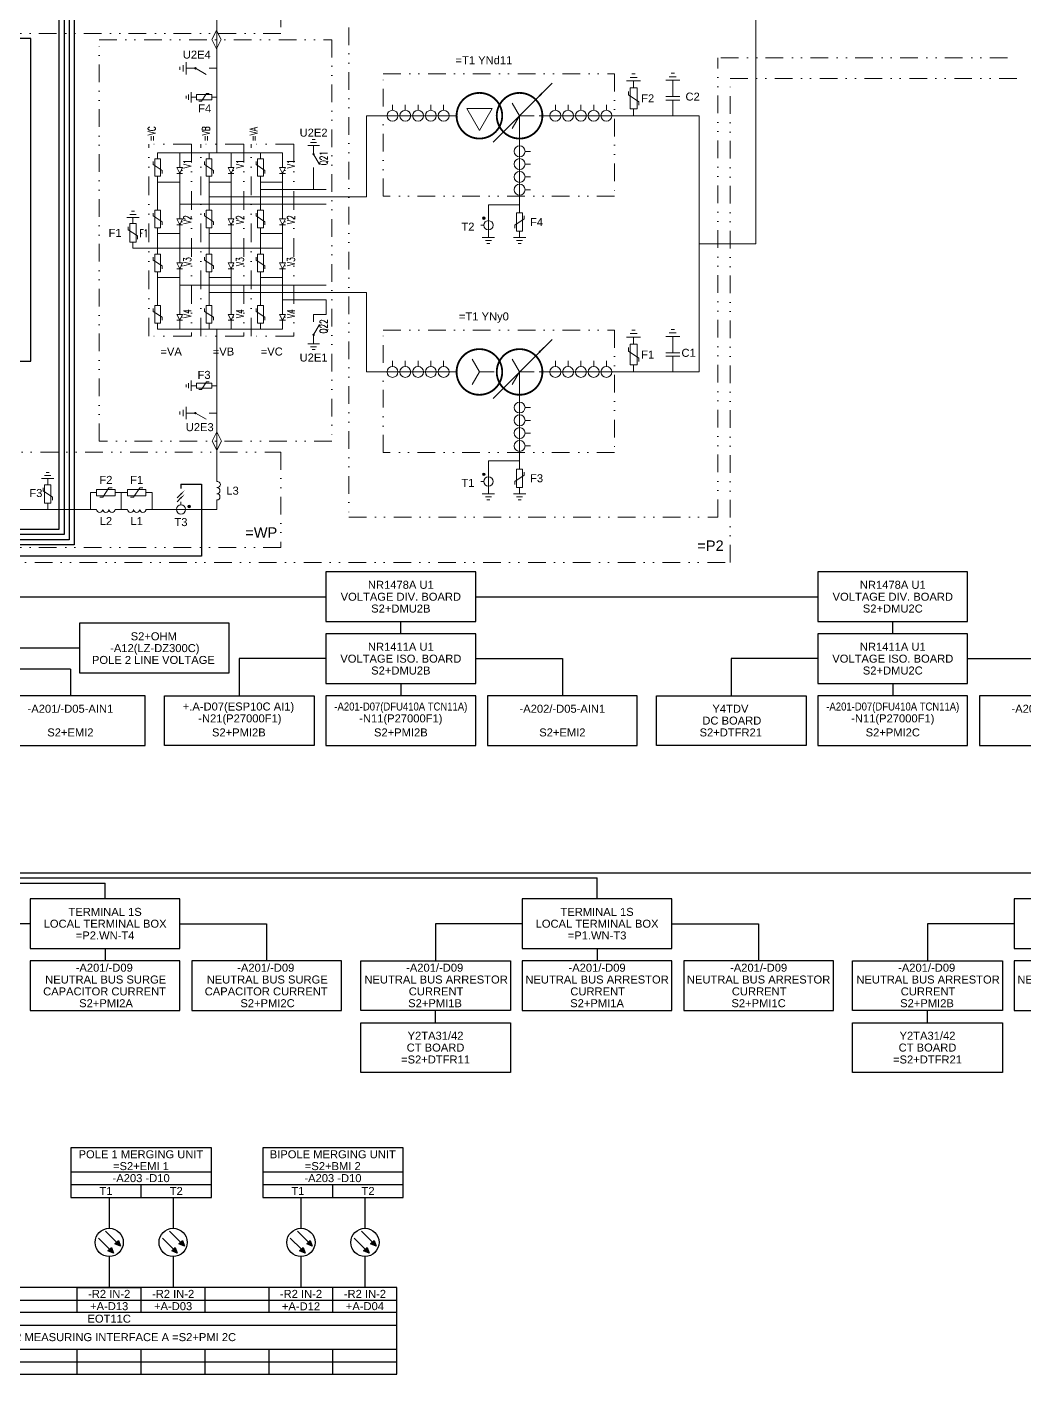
# Model space of a CAD drawing. Header units: inches. Extents: x -2066 to 1905, y 226 to 1109.
# Drawn here: x 719.8 to 1006.6, y 269 to 656.3 of the extents above; entities that cross this region are included whole.
import ezdxf
from ezdxf.enums import TextEntityAlignment as Align

# ---------------------------------------------------------------- set-up
doc = ezdxf.new("R2010")
doc.units = ezdxf.units.IN
doc.header["$MEASUREMENT"] = 0
for name, pattern in [('DASHDOT', [1, 0.5, -0.25, 0, -0.25]), ('DASHED', [19.05, 12.7, -6.35]), ('DIVIDEX2', [63.499999, 25.4, -12.7, 0, -12.7, 0, -12.7])]:
    doc.linetypes.add(name, pattern=pattern)
for name, color, linetype, lineweight in [('1', 1, 'DASHED', 18), ('ACF', 32, 'Continuous', 18), ('area', 4, 'DIVIDEX2', 18), ('DC', 92, 'Continuous', 18), ('equipment', 92, 'Continuous', 18), ('TEXT', 7, 'Continuous', 18)]:
    doc.layers.add(name, color=color, linetype=linetype, lineweight=lineweight)
doc.styles.add('HZ', font='simplex.shx', dxfattribs={"width": 0.7, "bigfont": 'hzdx1.shx'})
doc.styles.get("Standard").update_dxf_attribs({"font": 'arial.ttf'})

# ---------------------------------------------------------------- blocks, each defined once
blk = doc.blocks.new('EARTH')
at = {"layer": 'equipment', "linetype": 'Continuous'}
for p, q in [((-0.2, 0), (0.2, 0)), ((-0.1, -0.1), (0.1, -0.1)), ((-0.05, -0.2), (0.05, -0.2))]:
    blk.add_line(p, q, dxfattribs=at)
at = {"layer": '1'}
for tag in ['Quantity', 'Station', 'Remarks', 'RS_no', 'Item_des', 'ItemDestignation']:
    blk.add_attdef(tag, (0, 0), '', height=0.125, dxfattribs=at)
blk = doc.blocks.new('045')
at = {"layer": 'equipment', "linetype": 'Continuous'}
for p, q in [((0, 0), (0.2, 0)), ((0.4, -0.15), (0.6, 0.15)), ((0.6, 0.15), (0.7, 0.15)), ((0.8, 0), (1, 0)), ((0.3, -0.15), (0.4, -0.15))]:
    blk.add_line(p, q, dxfattribs=at)
blk.add_lwpolyline([(0.2, 0.1), (0.2, -0.1), (0.8, -0.1), (0.8, 0.1)], close=True, dxfattribs=at)
at = {"layer": '1'}
for tag in ['Quantity', 'Station', 'Remarks', 'RS_no', 'Item_des', 'ItemDestignation']:
    blk.add_attdef(tag, (0, 0), '', height=0.125, dxfattribs=at)
blk = doc.blocks.new('004')
at = {"layer": 'equipment', "linetype": 'Continuous'}
for p, q in [((0, 0), (0.2, 0)), ((0.8, 0), (1, 0))]:
    blk.add_line(p, q, dxfattribs=at)
for centre in [(0.3, 0), (0.5, 0), (0.7, 0)]:
    blk.add_arc(centre, 0.1, 0, 180, dxfattribs=at)
at = {"layer": '1'}
blk.add_attdef('ItemDestignation', (0, 0), '', height=0.125, dxfattribs=at)
blk.add_attdef('ItemDestignation', (0, 0), '', height=0.125, dxfattribs=at)
at = {"layer": 'equipment'}
for tag in ['Quantity', 'Station', 'Quantity', 'Station', 'Remarks', 'Remarks', 'RS_no', 'RS_no', 'Item_des', 'Item_des']:
    blk.add_attdef(tag, (0, 0), '', height=0.125, dxfattribs=at)
blk = doc.blocks.new('021')
at = {"layer": 'equipment', "linetype": 'Continuous'}
for p, q in [((0.119, 0), (0.2, 0)), ((0.8, 0), (0.884, 0))]:
    blk.add_line(p, q, dxfattribs=at)
for centre, radius, start, end in [((0.3, 0), 0.1, 0, 180), ((0.5, 0), 0.1, 0, 180), ((0.7, 0.012), 0.101, 352.875, 187.125)]:
    blk.add_arc(centre, radius, start, end, dxfattribs=at)
at = {"layer": '1'}
for tag in ['Quantity', 'Station', 'Remarks', 'RS_no', 'Item_des', 'ItemDestignation']:
    blk.add_attdef(tag, (0, 0), '', height=0.125, dxfattribs=at)
blk = doc.blocks.new('041')
at = {"layer": 'equipment', "linetype": 'Continuous'}
for p, q in [((0, 0), (0, -0.2)), ((-0.15, -0.3), (-0.15, -0.4)), ((-0.15, -0.4), (0.15, -0.6)), ((0, -0.8), (0, -1)), ((0.15, -0.6), (0.15, -0.7))]:
    blk.add_line(p, q, dxfattribs=at)
blk.add_lwpolyline([(0.1, -0.2), (-0.1, -0.2), (-0.1, -0.8), (0.1, -0.8)], close=True, dxfattribs=at)
at = {"layer": '1'}
for tag in ['Quantity', 'Station', 'Remarks', 'RS_no', 'Item_des', 'ItemDestignation']:
    blk.add_attdef(tag, (0, 0), '', height=0.125, dxfattribs=at)
blk = doc.blocks.new('001')
at = {"layer": 'equipment', "linetype": 'Continuous'}
for p, q in [((0, 1), (0, 0.7)), ((-0.1, 0.7), (0.1, 0.7)), ((-0.1, 0.6), (-0.05, 0.6)), ((0, 0.5), (0, 0))]:
    blk.add_line(p, q, dxfattribs=at)
for points in [[(-0.1, 0.5), (0.1, 0.5), (0, 0.7)], [(0, 0.7), (0, 0.65)]]:
    blk.add_lwpolyline(points, close=True, dxfattribs=at)
at = {"layer": '1'}
for tag in ['Quantity', 'Station', 'Remarks', 'RS_no', 'Item_des', 'ItemDestignation']:
    blk.add_attdef(tag, (0, 0), '', height=0.125, dxfattribs=at)
blk = doc.blocks.new('054')
at = {"layer": 'equipment', "linetype": 'Continuous'}
for p, q in [((0, 0), (0.3, 0)), ((0.65, 0.2), (0.3, 0)), ((0.75, 0), (1, 0))]:
    blk.add_line(p, q, dxfattribs=at)
blk.add_circle((0.3, 0), 0.0224, dxfattribs=at)
at = {"layer": '1'}
for tag in ['Quantity', 'Station', 'Remarks', 'RS_no', 'Item_des', 'ItemDestignation']:
    blk.add_attdef(tag, (0, 0), '', height=0.125, dxfattribs=at)
blk = doc.blocks.new('huanliufa-2')
at = {"layer": 'area', "ltscale": 0.2}
for p, q in [((12447.91, 1464.52), (12436.16, 1464.52)), ((12436.16, 1411.9), (12436.16, 1464.52)), ((12447.91, 1464.52), (12447.91, 1411.9)), ((12450.44, 1411.9), (12450.44, 1464.52)), ((12462.19, 1464.52), (12450.44, 1464.52)), ((12462.19, 1464.52), (12462.19, 1411.9)), ((12464.21, 1411.9), (12464.21, 1464.52)), ((12475.96, 1464.52), (12464.21, 1464.52)), ((12475.96, 1464.52), (12475.96, 1411.9)), ((12447.91, 1411.9), (12436.16, 1411.9)), ((12462.19, 1411.9), (12450.44, 1411.9)), ((12475.96, 1411.9), (12464.21, 1411.9))]:
    blk.add_line(p, q, dxfattribs=at)
at = {"layer": 'DC'}
for p, q in [((12472.8, 1462.12), (12438.61, 1462.12)), ((12444.65, 1454.08), (12438.61, 1454.08)), ((12438.61, 1448.05), (12438.61, 1454.08)), ((12444.65, 1448.05), (12444.65, 1454.08)), ((12458.72, 1454.08), (12452.69, 1454.08)), ((12452.69, 1448.05), (12452.69, 1454.08)), ((12458.72, 1448.05), (12458.72, 1454.08)), ((12472.8, 1454.08), (12466.76, 1454.08)), ((12466.76, 1448.05), (12466.76, 1454.08)), ((12472.8, 1448.05), (12472.8, 1454.08)), ((12481.33, 1452.07), (12481.33, 1456.09)), ((12484.81, 1450.06), (12452.69, 1450.06)), ((12484.81, 1452.07), (12466.76, 1452.07)), ((12484.81, 1448.05), (12444.65, 1448.05)), ((12444.65, 1440.01), (12438.61, 1440.01)), ((12438.61, 1440.01), (12438.61, 1435.99)), ((12444.65, 1440.01), (12444.65, 1435.99)), ((12452.69, 1440.01), (12452.69, 1435.99)), ((12458.72, 1440.01), (12452.69, 1440.01)), ((12458.72, 1440.01), (12458.72, 1435.99)), ((12466.76, 1440.01), (12466.76, 1435.99)), ((12472.8, 1440.01), (12466.76, 1440.01)), ((12472.8, 1440.01), (12472.8, 1435.99)), ((12472.8, 1435.99), (12444.65, 1435.99)), ((12444.65, 1427.94), (12438.61, 1427.94)), ((12438.61, 1421.91), (12438.61, 1427.94)), ((12444.65, 1421.91), (12444.65, 1427.94)), ((12458.72, 1427.94), (12452.69, 1427.94)), ((12452.69, 1421.91), (12452.69, 1427.94)), ((12458.72, 1421.91), (12458.72, 1427.94)), ((12472.8, 1427.94), (12466.76, 1427.94)), ((12466.76, 1421.91), (12466.76, 1427.94)), ((12472.8, 1421.91), (12472.8, 1427.94)), ((12484.81, 1425.93), (12444.65, 1425.93)), ((12484.81, 1423.92), (12452.69, 1423.92)), ((12472.8, 1421.91), (12484.81, 1421.91)), ((12481.33, 1417.89), (12484.81, 1417.89)), ((12472.8, 1413.87), (12438.61, 1413.87))]:
    blk.add_line(p, q, dxfattribs=at)
at = {"layer": 'DC', "ltscale": 5}
blk.add_line((12444.65, 1435.99), (12431.84, 1435.99), dxfattribs=at)
at = {"layer": 'equipment'}
for name, p, xscale, yscale, zscale, rotation in [('EARTH', (12481.33, 1464.14), 8.042424862337157, 8.042424862337157, 8.042424862337157, 180), ('041', (12438.61, 1454.08), 8.042424862337157, 8.042424862337157, 8.042424862337157, 180), ('001', (12444.65, 1462.12), 8.042424862337157, 8.042424862337157, 8.042424862337157, 180), ('041', (12452.69, 1454.08), 8.042424862337157, 8.042424862337157, 8.042424862337157, 180), ('001', (12458.72, 1462.12), 8.042424862337157, 8.042424862337157, 8.042424862337157, 180), ('041', (12466.76, 1454.08), 8.042424862337157, 8.042424862337157, 8.042424862337157, 180), ('001', (12472.8, 1462.12), 8.042424862337157, 8.042424862337157, 8.042424862337157, 180), ('054', (12481.33, 1464.14), 8.042424862337041, 8.042424862337041, 8.042424862337041, 270), ('EARTH', (12431.84, 1444.43), 8.444546105454265, 8.444546105454265, 8.444546105454265, 180), ('041', (12438.61, 1440.01), 8.042424862337157, 8.042424862337157, 8.042424862337157, 180), ('001', (12444.65, 1448.05), 8.042424862337157, 8.042424862337157, 8.042424862337157, 180), ('041', (12452.69, 1440.01), 8.042424862337157, 8.042424862337157, 8.042424862337157, 180), ('001', (12458.72, 1448.05), 8.042424862337157, 8.042424862337157, 8.042424862337157, 180), ('041', (12466.76, 1440.01), 8.042424862337157, 8.042424862337157, 8.042424862337157, 180), ('001', (12472.8, 1448.05), 8.042424862337157, 8.042424862337157, 8.042424862337157, 180), ('045', (12431.84, 1444.43), 8.444546105454377, 8.444546105454377, 8.444546105454377, 270), ('041', (12438.61, 1427.94), 8.042424862337157, 8.042424862337157, 8.042424862337157, 180), ('001', (12444.65, 1435.99), 8.042424862337157, 8.042424862337157, 8.042424862337157, 180), ('041', (12452.69, 1427.94), 8.042424862337157, 8.042424862337157, 8.042424862337157, 180), ('001', (12458.72, 1435.99), 8.042424862337157, 8.042424862337157, 8.042424862337157, 180), ('041', (12466.76, 1427.94), 8.042424862337157, 8.042424862337157, 8.042424862337157, 180), ('001', (12472.8, 1435.99), 8.042424862337157, 8.042424862337157, 8.042424862337157, 180), ('041', (12438.61, 1413.87), 8.042424862337157, 8.042424862337157, 8.042424862337157, 180), ('001', (12444.65, 1421.91), 8.042424862337157, 8.042424862337157, 8.042424862337157, 180), ('041', (12452.69, 1413.87), 8.042424862337157, 8.042424862337157, 8.042424862337157, 180), ('001', (12458.72, 1421.91), 8.042424862337157, 8.042424862337157, 8.042424862337157, 180), ('041', (12466.76, 1413.87), 8.042424862337157, 8.042424862337157, 8.042424862337157, 180), ('001', (12472.8, 1421.91), 8.042424862337157, 8.042424862337157, 8.042424862337157, 180), ('054', (12481.33, 1409.85), -8.042424862337041, 8.042424862337043, 8.042424862337093, 270)]:
    blk.add_blockref(name, p, dxfattribs=dict(at, xscale=xscale, yscale=yscale, zscale=zscale, rotation=rotation))
at = {"layer": 'equipment', "xscale": -8.042424862337157, "yscale": 8.042424862337041, "zscale": 8.042424862337093}
blk.add_blockref('EARTH', (12481.33, 1409.85), dxfattribs=at)
at = {"layer": 'TEXT', "char_height": 2.1, "attachment_point": 7, "rotation": 90, "style": 'HZ'}
for s, insert, width in [('=VC', (12438.06, 1465.26), 4.2525), ('=VB', (12452.86, 1465.26), 4.2525), ('=VA', (12465.94, 1465.26), 4.41), ('Q21', (12485.34, 1458.69), 3.78), ('V1', (12447.8, 1457.9), 2.3625), ('V1', (12462.25, 1457.9), 2.3625), ('V1', (12476.18, 1457.9), 2.3625), ('V2', (12447.8, 1442.6), 2.835), ('V2', (12462.25, 1442.6), 2.835), ('V2', (12476.18, 1442.6), 2.835), ('V3', (12447.8, 1431.13), 2.6775), ('V3', (12462.25, 1431.13), 2.6775), ('V3', (12476.18, 1431.13), 2.6775), ('V4', (12447.8, 1416.87), 2.835), ('V4', (12462.25, 1416.87), 2.835), ('V4', (12476.18, 1416.87), 2.835), ('Q22', (12485.31, 1412.64), 4.2525)]:
    blk.add_mtext(s, dxfattribs=dict(at, insert=insert, width=width))
at = {"layer": 'TEXT', "color": 6, "insert": (12433.62, 1439.06), "char_height": 2.1, "width": 2.0475, "attachment_point": 7, "style": 'HZ'}
blk.add_mtext('F1', dxfattribs=at)
blk = doc.blocks.new('009')
at = {"layer": 'equipment', "linetype": 'Continuous'}
blk.add_lwpolyline([(-0.15, 0), (0, 0.075), (0.15, 0), (0, -0.075)], close=True, dxfattribs=at)
at = {"layer": '1'}
blk.add_attdef('ItemDestignation', (0, 0), '', height=0.125, dxfattribs=at)
at = {"layer": 'equipment'}
for tag in ['Quantity', 'Station', 'Remarks', 'RS_no', 'Item_des']:
    blk.add_attdef(tag, (0, 0), '', height=0.125, dxfattribs=at)
blk = doc.blocks.new('079')
at = {"layer": 'equipment', "linetype": 'Continuous'}
blk.add_line((0, -0.15), (0, -0.25), dxfattribs=at)
blk.add_circle((0, 0), 0.15, dxfattribs=at)
at = {"layer": '1'}
for tag in ['Quantity', 'Station', 'Quantity', 'Station', 'Remarks', 'Remarks', 'Item_des', 'ItemDestignation', 'Item_des', 'ItemDestignation']:
    blk.add_attdef(tag, (0, 0), '', height=0.125, dxfattribs=at)
at = {"layer": 'equipment'}
blk.add_attdef('RS_no', (0, 0), '', height=0.125, dxfattribs=at)
blk.add_attdef('RS_no', (0, 0), '', height=0.125, dxfattribs=at)
blk = doc.blocks.new('TEMP')
at = {"layer": 'equipment', "linetype": 'Continuous'}
blk.add_line((0, -0.15), (0, -0.25), dxfattribs=at)
blk.add_circle((0, 0), 0.15, dxfattribs=at)
at = {"layer": '1'}
for tag in ['Quantity', 'Station', 'Remarks', 'RS_no', 'Item_des', 'ItemDestignation']:
    blk.add_attdef(tag, (0, 0), '', height=0.125, dxfattribs=at)
blk = doc.blocks.new('078')
at = {"layer": 'equipment', "linetype": 'Continuous'}
for points in [[(-0.125, -0.5), (-0.001, -0.341), (-0.001, -0.341), (0.034, -0.376)], [(-0.125, -0.625), (-0.001, -0.466), (-0.001, -0.466), (0.034, -0.501)]]:
    blk.add_hatch(color=256, dxfattribs=at).paths.add_polyline_path(points, flags=0)
for p, q in [((0, -0.375), (0.125, -0.25)), ((0, -0.5), (0.125, -0.375))]:
    blk.add_line(p, q, dxfattribs=at)
at = {"layer": 'equipment', "linetype": 'DASHDOT'}
blk.add_blockref('TEMP', (0, 0), dxfattribs=at)
at = {"layer": '1'}
for tag in ['Quantity', 'Station', 'Remarks', 'RS_no', 'Item_des', 'ItemDestignation']:
    blk.add_attdef(tag, (0, 0), '', height=0.125, dxfattribs=at)
blk = doc.blocks.new('042')
at = {"layer": 'equipment', "linetype": 'Continuous'}
for p, q in [((0, 0), (0.2, 0)), ((0.4, -0.15), (0.6, 0.15)), ((0.6, 0.15), (0.7, 0.15)), ((0.8, 0), (1, 0)), ((0.3, -0.15), (0.4, -0.15))]:
    blk.add_line(p, q, dxfattribs=at)
blk.add_lwpolyline([(0.2, 0.1), (0.2, -0.1), (0.8, -0.1), (0.8, 0.1)], close=True, dxfattribs=at)
at = {"layer": '1'}
for tag in ['Quantity', 'Station', 'Remarks', 'RS_no', 'Item_des', 'ItemDestignation']:
    blk.add_attdef(tag, (0, 0), '', height=0.125, dxfattribs=at)
blk = doc.blocks.new('012')
at = {"layer": 'equipment', "linetype": 'Continuous'}
for p, q in [((0.135, 0), (0.45, 0)), ((0.45, 0.2), (0.45, -0.2)), ((0.55, 0.2), (0.55, -0.2)), ((0.55, 0), (0.9, 0))]:
    blk.add_line(p, q, dxfattribs=at)
at = {"layer": '1'}
for tag in ['Quantity', 'Station', 'Remarks', 'RS_no', 'Item_des', 'ItemDestignation']:
    blk.add_attdef(tag, (0, 0), '', height=0.125, dxfattribs=at)
blk = doc.blocks.new('015')
at = {"layer": 'equipment', "color": 18, "linetype": 'Continuous'}
blk.add_blockref('012', (-0.5, 0), dxfattribs=at)
at = {"layer": '1'}
for tag in ['Quantity', 'Station', 'Remarks', 'RS_no', 'Item_des', 'ItemDestignation']:
    blk.add_attdef(tag, (0, 0), '', height=0.125, dxfattribs=at)

msp = doc.modelspace()

# ---------------------------------------------------------------- hatches: boundary and pattern name
at = {"lineweight": 13}
h = msp.add_hatch(color=6, dxfattribs=at)
edge = h.paths.add_edge_path(flags=0)
edge.add_arc((851.2, 601.32), 0.371, 0, 360)
h = msp.add_hatch(color=6, dxfattribs=at)
edge = h.paths.add_edge_path(flags=0)
edge.add_arc((851.2, 527.67), 0.371, 0, 360)
h = msp.add_hatch(color=6, dxfattribs=at)
edge = h.paths.add_edge_path(flags=0)
edge.add_arc((766.39, 518.4), 0.371, 0, 360)
h = msp.add_hatch(color=6)
h.dxf.hatch_style = 1
h.paths.add_polyline_path([(746.67, 305.82), (746.07, 307.43), (745.05, 306.42)])
h = msp.add_hatch(color=6)
h.dxf.hatch_style = 1
h.paths.add_polyline_path([(765.06, 305.82), (764.46, 307.43), (763.44, 306.42)])
h = msp.add_hatch(color=6)
h.dxf.hatch_style = 1
h.paths.add_polyline_path([(801.84, 305.82), (801.24, 307.43), (800.22, 306.42)])
h = msp.add_hatch(color=6)
h.dxf.hatch_style = 1
h.paths.add_polyline_path([(820.23, 305.82), (819.63, 307.43), (818.61, 306.42)])
h = msp.add_hatch(color=6)
h.dxf.hatch_style = 1
h.paths.add_polyline_path([(744.62, 303.81), (744.03, 305.42), (743.01, 304.4)])
h = msp.add_hatch(color=6)
h.dxf.hatch_style = 1
h.paths.add_polyline_path([(763.01, 303.81), (762.42, 305.42), (761.4, 304.4)])
h = msp.add_hatch(color=6)
h.dxf.hatch_style = 1
h.paths.add_polyline_path([(799.79, 303.81), (799.2, 305.42), (798.18, 304.4)])
h = msp.add_hatch(color=6)
h.dxf.hatch_style = 1
h.paths.add_polyline_path([(818.18, 303.81), (817.59, 305.42), (816.57, 304.4)])

# ---------------------------------------------------------------- linework, layer by layer
for p, q in [((731.89, 703.95), (731.89, 508.88)), ((733.35, 681.71), (733.35, 507.41)), ((730.42, 666.57), (730.42, 510.34)), ((728.95, 665.1), (728.95, 511.81)), ((728.95, 511.81), (600.74, 511.81)), ((730.42, 510.34), (602.2, 510.34)), ((731.89, 508.88), (603.67, 508.88)), ((733.35, 507.41), (605.14, 507.41)), ((603.67, 411.62), (883.74, 411.62)), ((605.14, 413.08), (1025.24, 413.08)), ((883.74, 405.62), (883.74, 411.62)), ((602.2, 410.15), (742.24, 410.15)), ((742.24, 405.62), (742.24, 410.15)), ((720.71, 398.48), (695.78, 398.48)), ((763.77, 398.48), (788.7, 398.48)), ((788.7, 398.48), (788.7, 387.81)), ((862.21, 398.48), (837.28, 398.48)), ((837.28, 398.48), (837.28, 387.81)), ((905.27, 398.48), (930.2, 398.48)), ((930.2, 398.48), (930.2, 387.81)), ((1003.71, 398.48), (978.78, 398.48)), ((978.78, 398.48), (978.78, 387.81)), ((742.24, 391.34), (742.24, 387.81)), ((883.74, 391.34), (883.74, 387.81)), ((837.28, 370.01), (837.28, 373.54)), ((978.78, 370.01), (978.78, 373.54))]:
    msp.add_line(p, q)
for p, q in [((929.37, 662.61), (929.37, 593.93)), ((853.85, 623.17), (870.8, 640.12)), ((853.85, 549.51), (870.8, 566.46))]:
    msp.add_line(p, q, dxfattribs=at)
at = {"color": 6}
for p, q in [((720.89, 652.99), (637.54, 652.99)), ((720.89, 560.18), (720.89, 652.99)), ((684.01, 560.18), (720.89, 560.18)), ((764.06, 524.81), (770, 524.81)), ((764.06, 524.81), (764.06, 523.56)), ((770, 524.81), (770, 504.12)), ((770, 504.12), (578.27, 504.12)), ((707.33, 492.48), (805.77, 492.48)), ((848.83, 492.48), (947.27, 492.48)), ((827.3, 481.82), (827.3, 485.34)), ((968.8, 481.82), (968.8, 485.34)), ((734.85, 477.71), (707.33, 477.71)), ((805.77, 474.68), (780.84, 474.68)), ((780.84, 474.68), (780.84, 464.01)), ((848.83, 474.68), (873.76, 474.68)), ((873.76, 474.68), (873.76, 464.01)), ((947.27, 474.68), (922.34, 474.68)), ((922.34, 474.68), (922.34, 464.01)), ((990.33, 474.68), (1015.26, 474.68)), ((732.26, 471.65), (707.33, 471.65)), ((732.26, 471.65), (732.26, 464.01)), ((827.3, 467.54), (827.3, 464.01)), ((968.8, 467.54), (968.8, 464.01)), ((732.41, 327.14), (772.8, 327.14)), ((787.57, 327.14), (827.97, 327.14)), ((732.41, 323.48), (772.8, 323.48)), ((752.6, 319.81), (752.6, 323.48)), ((787.57, 323.48), (827.97, 323.48)), ((807.77, 319.81), (807.77, 323.48)), ((743.41, 319.81), (743.41, 310.91)), ((761.8, 319.81), (761.8, 310.91)), ((798.58, 319.81), (798.58, 310.91)), ((816.97, 319.81), (816.97, 310.91)), ((745.56, 306.93), (742.38, 310.11)), ((763.95, 306.93), (760.77, 310.11)), ((800.73, 306.93), (797.55, 310.11)), ((819.12, 306.93), (815.94, 310.11)), ((743.52, 304.91), (740.34, 308.1)), ((746.67, 305.82), (745.05, 306.42)), ((746.07, 307.43), (746.67, 305.82)), ((761.91, 304.91), (758.73, 308.1)), ((765.06, 305.82), (763.44, 306.42)), ((764.46, 307.43), (765.06, 305.82)), ((798.69, 304.91), (795.51, 308.1)), ((801.84, 305.82), (800.22, 306.42)), ((801.24, 307.43), (801.84, 305.82)), ((817.08, 304.91), (813.9, 308.1)), ((820.23, 305.82), (818.61, 306.42)), ((819.63, 307.43), (820.23, 305.82)), ((744.62, 303.81), (743.01, 304.4)), ((743.41, 302.8), (743.41, 293.9)), ((744.03, 305.42), (744.62, 303.81)), ((763.01, 303.81), (761.4, 304.4)), ((761.8, 302.8), (761.8, 293.9)), ((762.42, 305.42), (763.01, 303.81)), ((799.79, 303.81), (798.18, 304.4)), ((798.58, 302.8), (798.58, 293.9)), ((799.2, 305.42), (799.79, 303.81)), ((818.18, 303.81), (816.57, 304.4)), ((816.97, 302.8), (816.97, 293.9)), ((817.59, 305.42), (818.18, 303.81)), ((734.21, 290.24), (734.21, 293.9)), ((734.21, 293.9), (752.6, 293.9)), ((752.6, 290.24), (752.6, 293.9)), ((770.99, 290.24), (770.99, 293.9)), ((789.38, 290.24), (789.38, 293.9)), ((807.77, 290.24), (807.77, 293.9)), ((826.16, 290.24), (826.16, 293.9)), ((660.65, 290.24), (826.16, 290.24)), ((660.65, 286.76), (826.16, 286.76)), ((734.21, 286.76), (734.21, 290.42)), ((752.6, 286.76), (752.6, 290.42)), ((770.99, 286.76), (770.99, 290.42)), ((789.38, 286.76), (789.38, 290.42)), ((807.77, 286.76), (807.77, 290.42)), ((826.16, 286.76), (826.16, 290.42)), ((660.65, 283.1), (826.16, 283.1)), ((660.65, 276.15), (826.16, 276.15)), ((734.21, 272.48), (734.21, 276.15)), ((734.21, 276.15), (752.6, 276.15)), ((752.6, 272.48), (752.6, 276.15)), ((770.99, 272.48), (770.99, 276.15)), ((789.38, 272.48), (789.38, 276.15)), ((807.77, 272.48), (807.77, 276.15)), ((660.65, 272.48), (826.16, 272.48)), ((734.21, 269.01), (734.21, 272.67)), ((752.6, 269.01), (752.6, 272.67)), ((770.99, 269.01), (770.99, 272.67)), ((789.38, 269.01), (789.38, 272.67)), ((807.77, 269.01), (807.77, 272.67))]:
    msp.add_line(p, q, dxfattribs=at)
at = {"color": 6, "lineweight": 13}
for p, q in [((824.89, 632.34), (824.89, 633.91)), ((828.57, 632.34), (828.57, 633.91)), ((832.24, 632.34), (832.24, 633.91)), ((835.92, 632.34), (835.92, 633.91)), ((839.61, 632.34), (839.61, 633.91)), ((871.74, 632.34), (871.74, 633.91)), ((875.41, 632.34), (875.41, 633.91)), ((879.09, 632.34), (879.09, 633.91)), ((882.77, 632.34), (882.77, 633.91)), ((886.44, 632.34), (886.44, 633.91)), ((863.02, 620.52), (864.6, 620.52)), ((863.02, 616.84), (864.6, 616.84)), ((863.02, 613.17), (864.6, 613.17)), ((863.02, 609.49), (864.6, 609.49)), ((824.89, 558.68), (824.89, 560.25)), ((828.57, 558.68), (828.57, 560.25)), ((832.24, 558.68), (832.24, 560.25)), ((835.92, 558.68), (835.92, 560.25)), ((839.61, 558.68), (839.61, 560.25)), ((871.74, 558.68), (871.74, 560.25)), ((875.41, 558.68), (875.41, 560.25)), ((879.09, 558.68), (879.09, 560.25)), ((882.77, 558.68), (882.77, 560.25)), ((886.44, 558.68), (886.44, 560.25)), ((863.02, 546.86), (864.6, 546.86)), ((863.02, 543.18), (864.6, 543.18)), ((863.02, 539.51), (864.6, 539.51)), ((863.02, 535.83), (864.6, 535.83))]:
    msp.add_line(p, q, dxfattribs=at)
at = {"color": 3, "lineweight": 13}
for p, q in [((859.35, 634.4), (861.45, 630.76)), ((859.35, 627.12), (861.45, 630.76)), ((865.65, 630.76), (861.45, 630.76)), ((847.8, 560.74), (849.9, 557.1)), ((859.35, 560.74), (861.45, 557.1)), ((847.8, 553.47), (849.9, 557.1)), ((854.1, 557.1), (849.9, 557.1)), ((859.35, 553.47), (861.45, 557.1)), ((865.65, 557.1), (861.45, 557.1))]:
    msp.add_line(p, q, dxfattribs=at)
at = {"lineweight": 13, "ltscale": 50}
msp.add_line((913.13, 593.93), (929.37, 593.93), dxfattribs=at)
at = {"lineweight": 13}
for points in [[(867.09, 636.4, 0.525, 0, 0), (870.8, 640.12, 0, 0, 0)], [(867.09, 562.75, 0.525, 0, 0), (870.8, 566.46, 0, 0, 0)]]:
    msp.add_lwpolyline(points, format="xyseb", dxfattribs=at)
for points in [[(843.33, 630.76, 0.525, 0.525, 1), (856.46, 630.76, 0.525, 0.525, 1)], [(854.88, 630.76, 0.525, 0.525, 1), (868.01, 630.76, 0.525, 0.525, 1)], [(843.33, 557.1, 0.525, 0.525, 1), (856.46, 557.1, 0.525, 0.525, 1)], [(854.88, 557.1, 0.525, 0.525, 1), (868.01, 557.1, 0.525, 0.525, 1)]]:
    msp.add_lwpolyline(points, format="xyseb", close=True, dxfattribs=at)
at = {"color": 3, "lineweight": 13}
msp.add_lwpolyline([(853.53, 632.86), (846.26, 632.86), (849.9, 626.56)], close=True, dxfattribs=at)
at = {"color": 6}
for points in [[(805.77, 485.34), (848.83, 485.34), (848.83, 499.62), (805.77, 499.62)], [(947.27, 485.34), (990.33, 485.34), (990.33, 499.62), (947.27, 499.62)], [(777.91, 484.85), (734.85, 484.85), (734.85, 470.57), (777.91, 470.57)], [(805.77, 467.54), (848.83, 467.54), (848.83, 481.82), (805.77, 481.82)], [(947.27, 467.54), (990.33, 467.54), (990.33, 481.82), (947.27, 481.82)], [(710.73, 449.74), (753.79, 449.74), (753.79, 464.01), (710.73, 464.01)], [(802.37, 449.74), (759.31, 449.74), (759.31, 464.01), (802.37, 464.01)], [(805.77, 449.74), (848.83, 449.74), (848.83, 464.01), (805.77, 464.01)], [(852.23, 449.74), (895.29, 449.74), (895.29, 464.01), (852.23, 464.01)], [(943.87, 449.74), (900.81, 449.74), (900.81, 464.01), (943.87, 464.01)], [(947.27, 449.74), (990.33, 449.74), (990.33, 464.01), (947.27, 464.01)], [(993.73, 449.74), (1036.79, 449.74), (1036.79, 464.01), (993.73, 464.01)], [(732.41, 319.81), (772.8, 319.81), (772.8, 334.09), (732.41, 334.09)], [(787.57, 319.81), (827.97, 319.81), (827.97, 334.09), (787.57, 334.09)], [(660.65, 269.01), (826.16, 269.01), (826.16, 293.9), (660.65, 293.9)]]:
    msp.add_lwpolyline(points, close=True, dxfattribs=at)
for points in [[(720.71, 391.34), (763.77, 391.34), (763.77, 405.62), (720.71, 405.62)], [(862.21, 391.34), (905.27, 391.34), (905.27, 405.62), (862.21, 405.62)], [(1003.71, 391.34), (1046.77, 391.34), (1046.77, 405.62), (1003.71, 405.62)], [(720.71, 373.54), (763.77, 373.54), (763.77, 387.81), (720.71, 387.81)], [(767.17, 373.54), (810.23, 373.54), (810.23, 387.81), (767.17, 387.81)], [(858.81, 373.54), (815.75, 373.54), (815.75, 387.81), (858.81, 387.81)], [(862.21, 373.54), (905.27, 373.54), (905.27, 387.81), (862.21, 387.81)], [(908.67, 373.54), (951.73, 373.54), (951.73, 387.81), (908.67, 387.81)], [(1000.31, 373.54), (957.25, 373.54), (957.25, 387.81), (1000.31, 387.81)], [(1003.71, 373.54), (1046.77, 373.54), (1046.77, 387.81), (1003.71, 387.81)], [(815.75, 370.01), (858.81, 370.01), (858.81, 355.73), (815.75, 355.73)], [(957.25, 370.01), (1000.31, 370.01), (1000.31, 355.73), (957.25, 355.73)]]:
    msp.add_lwpolyline(points, close=True)
for points in [[(745.05, 306.42), (746.07, 307.43)], [(763.44, 306.42), (764.46, 307.43)], [(800.22, 306.42), (801.24, 307.43)], [(818.61, 306.42), (819.63, 307.43)], [(743.01, 304.4), (744.03, 305.42)], [(761.4, 304.4), (762.42, 305.42)], [(798.18, 304.4), (799.2, 305.42)], [(816.57, 304.4), (817.59, 305.42)]]:
    msp.add_lwpolyline(points, dxfattribs=at)
at = {"color": 6, "lineweight": 13}
for centre, radius in [((824.9, 630.76), 1.57), ((828.57, 630.76), 1.57), ((832.25, 630.76), 1.57), ((835.92, 630.76), 1.57), ((839.61, 630.76), 1.57), ((871.74, 630.76), 1.57), ((875.41, 630.76), 1.57), ((879.09, 630.76), 1.57), ((882.76, 630.76), 1.57), ((886.44, 630.76), 1.57), ((861.45, 620.52), 1.57), ((861.45, 616.85), 1.57), ((861.45, 613.17), 1.57), ((861.45, 609.5), 1.57), ((851.2, 601.32), 0.371), ((824.9, 557.1), 1.57), ((828.57, 557.1), 1.57), ((832.25, 557.1), 1.57), ((835.92, 557.1), 1.57), ((839.61, 557.1), 1.57), ((871.74, 557.1), 1.57), ((875.41, 557.1), 1.57), ((879.09, 557.1), 1.57), ((882.76, 557.1), 1.57), ((886.44, 557.1), 1.57), ((861.45, 546.87), 1.57), ((861.45, 543.19), 1.57), ((861.45, 539.52), 1.57), ((861.45, 535.84), 1.57), ((851.2, 527.67), 0.371), ((766.39, 518.4), 0.371)]:
    msp.add_circle(centre, radius, dxfattribs=at)
at = {"color": 6}
for centre in [(743.41, 306.86), (761.8, 306.86), (798.58, 306.86), (816.97, 306.86)]:
    msp.add_circle(centre, 4.06, dxfattribs=at)
at = {"layer": 'ACF', "color": 3, "lineweight": 13}
for p, q in [((861.45, 604.63), (861.45, 630.76)), ((861.45, 530.97), (861.45, 557.1))]:
    msp.add_line(p, q, dxfattribs=at)
for points in [[(852.5, 601.25), (852.5, 605.18), (861.45, 605.18)], [(852.5, 527.59), (852.5, 531.52), (861.45, 531.52)]]:
    msp.add_lwpolyline(points, dxfattribs=at)
at = {"layer": 'area', "linetype": 'DIVIDEX2', "lineweight": 13, "ltscale": 0.2}
for p, q in [((812.36, 681.97), (812.36, 515.37)), ((918.45, 515.37), (918.45, 647.4)), ((1001.78, 647.4), (918.45, 647.4)), ((812.36, 515.37), (918.45, 515.37))]:
    msp.add_line(p, q, dxfattribs=at)
at = {"layer": 'area', "color": 1, "linetype": 'DIVIDEX2', "lineweight": 13, "ltscale": 0.2}
for p, q in [((922, 502.32), (922, 641.45)), ((922, 641.45), (1005.1, 641.45)), ((502.68, 502.32), (922, 502.32))]:
    msp.add_line(p, q, dxfattribs=at)
at = {"layer": 'area', "linetype": 'DIVIDEX2', "lineweight": 13, "ltscale": 0.2}
for points in [[(605.59, 687.11), (792.79, 687.11), (792.79, 654.42), (605.59, 654.42)], [(807.42, 537.24), (740.57, 537.24), (740.57, 652.62), (807.42, 652.62)], [(822.22, 642.8), (888.75, 642.8), (888.75, 607.6), (822.22, 607.6)], [(822.22, 569.14), (888.75, 569.14), (888.75, 533.94), (822.22, 533.94)], [(792.79, 506.65), (504.34, 506.65), (504.34, 534.07), (792.79, 534.07)]]:
    msp.add_lwpolyline(points, close=True, dxfattribs=at)
at = {"layer": 'DC', "lineweight": 13}
for p, q in [((774.39, 658.86), (774.39, 620.1)), ((905.51, 638.52), (905.51, 640.98)), ((905.51, 631.76), (905.51, 630.76)), ((867.11, 630.76), (894.26, 630.76)), ((913.13, 630.76), (868.51, 630.76)), ((817.46, 607.43), (778.46, 607.43)), ((852.5, 601.25), (852.5, 595.76)), ((817.46, 579.99), (778.46, 579.99)), ((774.39, 569.43), (774.39, 526.38)), ((905.51, 564.86), (905.51, 567.32)), ((905.51, 558.1), (905.51, 557.1)), ((913.13, 557.1), (867.11, 557.1)), ((852.5, 527.59), (852.5, 522.1)), ((774.39, 519.59), (774.39, 517.57)), ((739.8, 517.57), (606.37, 517.57)), ((774.39, 517.57), (755.76, 517.57))]:
    msp.add_line(p, q, dxfattribs=at)
at = {"layer": 'DC', "lineweight": 13, "ltscale": 50}
for p, q in [((817.46, 607.43), (817.46, 630.76)), ((913.13, 630.76), (913.13, 557.1)), ((817.46, 579.99), (817.46, 557.1))]:
    msp.add_line(p, q, dxfattribs=at)
at = {"layer": 'DC', "lineweight": 13, "ltscale": 5}
for p, q in [((843.33, 630.76), (817.46, 630.76)), ((805.85, 573.65), (805.85, 577.87)), ((843.33, 557.1), (817.46, 557.1)), ((738.02, 522.42), (738.02, 517.57)), ((746.89, 522.42), (746.89, 517.57)), ((746.89, 522.42), (746.89, 517.57)), ((755.76, 522.42), (755.76, 517.57))]:
    msp.add_line(p, q, dxfattribs=at)

# ---------------------------------------------------------------- block references
at = {"layer": 'DC', "lineweight": 13, "xscale": 1.050000000000182, "yscale": 1.050000000000182, "zscale": 1.050000000000182}
msp.add_blockref('huanliufa-2', (-12303.19, -915.13), dxfattribs=at)
at = {"layer": 'equipment', "lineweight": 13}
for name, p, xscale, yscale, zscale, rotation in [('009', (774.31, 652.63), -17.73354682145396, 17.73354682145396, 17.73354682145415, 90), ('EARTH', (765.53, 644.39), -8.866773410727546, 8.866773410727546, 8.866773410726644, 270), ('054', (765.53, 644.39), -8.866773410725727, 8.866773410727546, 8.866773410726644, 180), ('EARTH', (905.51, 640.98), 10.00339756753101, 10.00339756753101, 10.00339756753101, 180), ('EARTH', (894.24, 640.76), 10.00339756753101, 10.00339756753101, 10.00339756753101, 180), ('042', (894.24, 640.76), 10.00339756753078, 10.00339756753078, 10.00339756753078, 270), ('015', (905.51, 635.76), 10.00339756753078, 10.00339756753078, 10.00339756753078, 270), ('EARTH', (767, 636.09), 7.388977842272652, 7.388977842272652, 7.388977842272652, 270), ('045', (861.45, 595.76), 8.866773410727092, -8.866773410727092, 8.866773410727092, 90), ('079', (852.5, 599.27), 8.866773410727092, 8.866773410727092, 8.866773410727092, 270), ('EARTH', (852.5, 595.76), 8.866773410727092, -8.866773410727092, 8.866773410727092, 180), ('EARTH', (861.45, 595.76), 8.866773410727092, -8.866773410727092, 8.866773410727092, 180), ('EARTH', (905.51, 567.32), 10.00339756753101, 10.00339756753101, 10.00339756753101, 180), ('EARTH', (894.24, 567.11), 10.00339756753101, 10.00339756753101, 10.00339756753101, 180), ('042', (894.24, 567.11), 10.00339756753078, 10.00339756753078, 10.00339756753078, 270), ('015', (905.51, 562.1), 10.00339756753078, 10.00339756753078, 10.00339756753078, 270), ('EARTH', (767, 553.14), 7.388977842272652, 7.388977842272652, 7.388977842272652, 270), ('EARTH', (765.53, 545.29), -8.866773410727092, 8.866773410727092, 8.866773410727074, 270), ('054', (765.53, 545.29), -8.866773410727092, 8.866773410727092, 8.866773410727074, 180), ('009', (774.39, 537.24), -17.73354682145396, 17.73354682145396, 17.73354682145415, 90), ('045', (861.45, 522.1), 8.866773410727092, -8.866773410727092, 8.866773410727092, 90), ('EARTH', (725.73, 526.44), 8.866773410727092, 8.866773410727092, 8.866773410727092, 180.0000000000088), ('079', (852.5, 525.61), 8.866773410727092, 8.866773410727092, 8.866773410727092, 270), ('045', (725.73, 526.44), 8.866773410727092, 8.866773410727092, 8.866773410727092, 270.0000000000118), ('078', (764.06, 517.57), 8.866773410727092, 8.866773410727092, 8.866773410727092, 180), ('021', (774.39, 518.54), 8.866773410727092, -8.866773410727092, 8.866773410727092, 90), ('EARTH', (852.5, 522.1), 8.866773410727092, -8.866773410727092, 8.866773410727092, 180), ('EARTH', (861.45, 522.1), 8.866773410727092, -8.866773410727092, 8.866773410727092, 180), ('004', (738.02, 517.57), -8.866773410727092, 8.866773410727092, 8.866773410725928, 180), ('004', (746.89, 517.57), -8.866773410727092, 8.866773410727092, 8.866773410725928, 180)]:
    msp.add_blockref(name, p, dxfattribs=dict(at, xscale=xscale, yscale=yscale, zscale=zscale, rotation=rotation))
for p, xscale, yscale, zscale in [((767, 636.09), 7.388977842270833, 7.388977842270833, 7.388977842270833), ((767, 553.14), 7.388977842270833, 7.388977842270833, 7.388977842270833), ((746.89, 522.42), -8.866773410727092, -8.866773410727092, 8.866773410726644), ((755.76, 522.42), -8.866773410727092, -8.866773410727092, 8.866773410726644)]:
    msp.add_blockref('045', p, dxfattribs=dict(at, xscale=xscale, yscale=yscale, zscale=zscale))

# ---------------------------------------------------------------- texts
for s, height, p in [('U2E4', 2.3, (768.61, 648.33)), ('=T1 YNd11', 2.3, (851.19, 646.72)), ('F2', 2.3, (898.3, 635.76)), ('C2', 2.3, (911.23, 636.26)), ('F4', 2.3, (770.87, 632.84)), ('U2E2', 2.3, (802.2, 625.9)), ('F4', 2.3, (866.34, 600.2)), ('F1', 2.3, (745.11, 597.09)), ('T2', 2.3, (846.6, 598.88)), ('=T1 YNy0', 2.3, (851.19, 573.07)), ('=VA', 2.3, (761.23, 562.97)), ('=VB', 2.3, (776.28, 562.97)), ('=VC', 2.3, (790.17, 562.97)), ('U2E1', 2.3, (802.2, 561.25)), ('F1', 2.3, (898.3, 562.1)), ('C1', 2.3, (910.07, 562.6)), ('F3', 2.3, (770.7, 556.26)), ('U2E3', 2.3, (769.45, 541.23)), ('F2', 2.3, (742.46, 526.07)), ('F1', 2.3, (751.32, 526.07)), ('F3', 2.3, (866.34, 526.54)), ('F3', 2.3, (722.33, 522.3)), ('L3', 2.3, (778.89, 522.97)), ('T1', 2.3, (846.6, 525.22)), ('L2', 2.3, (742.46, 514.24)), ('L1', 2.3, (751.32, 514.24)), ('T3', 2.3, (764.06, 513.94)), ('=WP', 3, (787.16, 510.93)), ('=P2', 3, (916.37, 507.16)), ('TERMINAL 1S', 2.3, (742.24, 401.88)), ('TERMINAL 1S', 2.3, (883.74, 401.88)), ('LOCAL TERMINAL BOX', 2.3, (742.24, 398.48)), ('LOCAL TERMINAL BOX', 2.3, (883.74, 398.48)), ('=P2.WN-T4', 2.3, (742.24, 395.11)), ('=P1.WN-T3', 2.3, (883.74, 395.11)), ('NEUTRAL BUS SURGE', 2.3, (742.4, 382.43)), ('-A201/-D09', 2.3, (741.99, 385.83)), ('NEUTRAL BUS SURGE', 2.3, (788.86, 382.43)), ('-A201/-D09', 2.3, (788.45, 385.83)), ('NEUTRAL BUS ARRESTOR', 2.3, (837.44, 382.43)), ('-A201/-D09', 2.3, (837.03, 385.83)), ('NEUTRAL BUS ARRESTOR', 2.3, (883.74, 382.43)), ('-A201/-D09', 2.3, (883.74, 385.83)), ('NEUTRAL BUS ARRESTOR', 2.3, (930.2, 382.43)), ('-A201/-D09', 2.3, (930.2, 385.83)), ('NEUTRAL BUS ARRESTOR', 2.3, (978.94, 382.43)), ('-A201/-D09', 2.3, (978.54, 385.83)), ('NEUTRAL BUS ARRESTOR', 2.3, (1025.24, 382.43)), ('CAPACITOR CURRENT', 2.3, (742.09, 379.02)), ('CAPACITOR CURRENT', 2.3, (788.56, 379.02)), ('CURRENT', 2.3, (837.44, 379.02)), ('CURRENT', 2.3, (883.9, 379.02)), ('CURRENT', 2.3, (930.36, 379.02)), ('CURRENT', 2.3, (978.94, 379.02)), ('S2+PMI2A', 2.3, (742.5, 375.62)), ('S2+PMI2C', 2.3, (788.96, 375.62)), ('S2+PMI1B', 2.3, (837.14, 375.62)), ('S2+PMI1A', 2.3, (883.74, 375.62)), ('S2+PMI1C', 2.3, (930.2, 375.62)), ('S2+PMI2B', 2.3, (978.64, 375.62)), ('CT BOARD', 2.3, (837.28, 362.87)), ('Y2TA31/42', 2.3, (837.28, 366.28)), ('CT BOARD', 2.3, (978.78, 362.87)), ('Y2TA31/42', 2.3, (978.78, 366.28)), ('=S2+DTFR11', 2.3, (837.28, 359.44)), ('=S2+DTFR21', 2.3, (978.78, 359.44))]:
    msp.add_text(s, height=height).set_placement(p, align=Align.MIDDLE_CENTER)
at = {"color": 6}
for s, p in [('NR1478A U1', (827.3, 495.91)), ('NR1478A U1', (968.8, 495.91)), ('VOLTAGE DIV. BOARD', (827.3, 492.48)), ('VOLTAGE DIV. BOARD', (968.8, 492.48)), ('S2+DMU2B', (827.3, 489.08)), ('S2+DMU2C', (968.8, 489.08)), ('S2+OHM', (756.24, 481.11)), ('-A12(LZ-DZ300C)', (756.54, 477.71)), ('NR1411A U1', (827.3, 478.11)), ('NR1411A U1', (968.8, 478.11)), ('POLE 2 LINE VOLTAGE', (756.13, 474.31)), ('VOLTAGE ISO. BOARD', (827.3, 474.68)), ('VOLTAGE ISO. BOARD', (968.8, 474.68)), ('S2+DMU2B', (827.3, 471.27)), ('S2+DMU2C', (968.8, 471.27)), ('-A201/-D05-AIN1', (732.26, 460.28)), ('+.A-D07(ESP10C AI1)', (780.6, 460.92)), ('-A202/-D05-AIN1', (873.76, 460.28)), ('Y4TDV', (922.1, 460.28)), ('-A203/-D05-AIN1', (1015.26, 460.28)), ('-N21(P27000F1)', (781, 457.51)), ('-N11(P27000F1)', (827.3, 457.51)), ('DC BOARD', (922.5, 456.87)), ('-N11(P27000F1)', (968.8, 457.51)), ('S2+EMI2', (732.26, 453.47)), ('S2+PMI2B', (780.7, 453.47)), ('S2+PMI2B', (827.3, 453.47)), ('S2+EMI2', (873.76, 453.47)), ('S2+DTFR21', (922.2, 453.47)), ('S2+PMI2C', (968.8, 453.47)), ('POLE 1 MERGING UNIT', (752.55, 332.19)), ('BIPOLE MERGING UNIT', (807.72, 332.19)), ('=S2+EMI 1', (752.55, 328.79)), ('=S2+BMI 2', (807.72, 328.79)), ('-A203 -D10', (752.6, 325.34)), ('-A203 -D10', (807.77, 325.34)), ('T1', (742.5, 321.64)), ('T2', (762.7, 321.64)), ('T1', (797.67, 321.64)), ('T2', (817.87, 321.64)), ('-R2 IN-2', (743.41, 292.06)), ('-R2 IN-2', (761.8, 292.06)), ('-R2 IN-2', (798.58, 292.06)), ('-R2 IN-2', (816.97, 292.06)), ('+A-D13', (743.41, 288.53)), ('+A-D03', (761.8, 288.53)), ('+A-D12', (798.58, 288.49)), ('+A-D04', (816.97, 288.53)), ('EOT11C', (743.41, 284.93)), ('POLE 2 MEASURING INTERFACE A =S2+PMI 2C', (743.41, 279.62))]:
    msp.add_text(s, height=2.3, dxfattribs=at).set_placement(p, align=Align.MIDDLE_CENTER)
at = {"color": 6, "width": 0.85}
for p in [(827.3, 460.92), (968.8, 460.92)]:
    msp.add_text('-A201-D07(DFU410A TCN11A)', height=2.3, dxfattribs=at).set_placement(p, align=Align.MIDDLE_CENTER)

doc.saveas('drawing.dxf')
